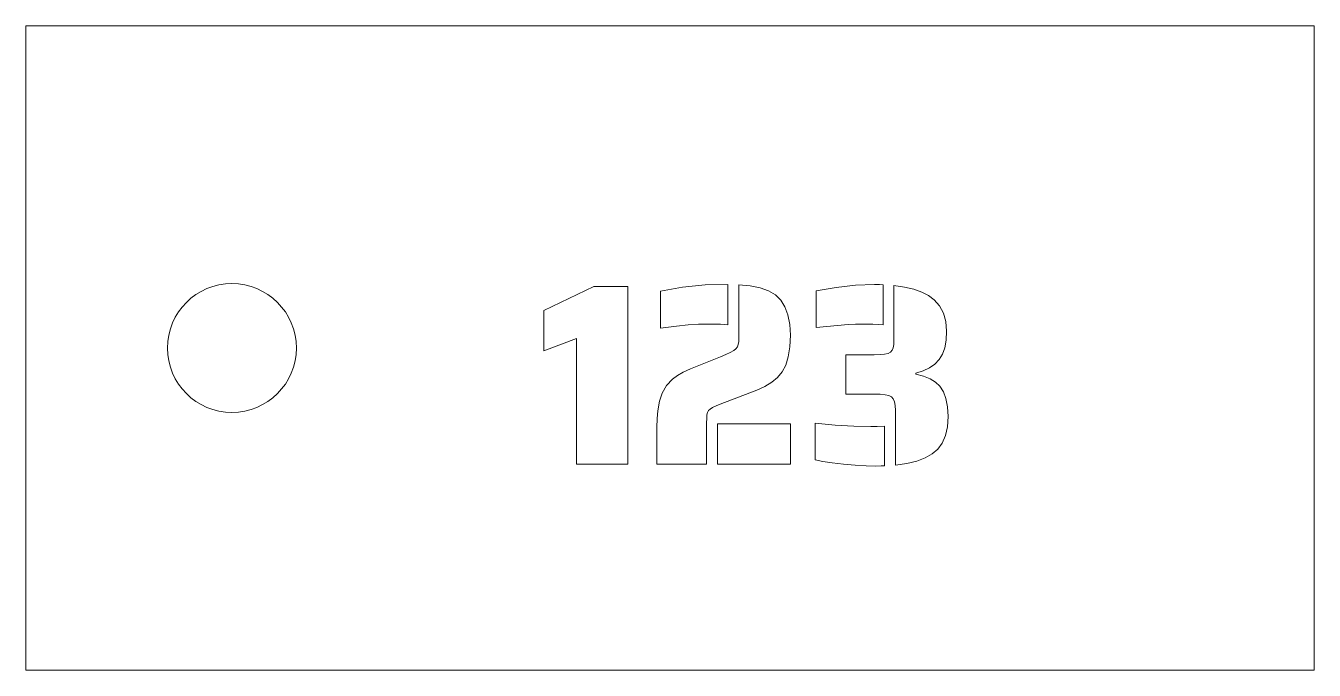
# Model space of a CAD drawing. Extents: x 0 to 50, y 0 to 25.
import ezdxf

# ---------------------------------------------------------------- set-up
doc = ezdxf.new("R2010")
doc.units = 0
doc.header["$MEASUREMENT"] = 0
doc.layers.get('0').update_dxf_attribs({"linetype": 'CONTINUOUS', "lineweight": 0})

msp = doc.modelspace()

# ---------------------------------------------------------------- linework, layer by layer
at = {"lineweight": 0}
for points in [[(0, 0), (50, 0), (50, 25), (0, 25)], [(21.37, 12.87), (20.1, 12.39), (20.1, 13.95), (22.04, 14.88), (23.37, 14.88), (23.37, 8), (21.37, 8), (21.37, 12.87)], [(24.49, 9.01), (24.494, 9.416), (24.508, 9.766), (24.53, 10.06), (24.593, 10.432), (24.7, 10.75), (24.869, 11.039), (25.095, 11.285), (25.286, 11.43), (25.517, 11.565), (25.79, 11.69), (26.96, 12.16), (27.165, 12.246), (27.34, 12.325), (27.475, 12.399), (27.56, 12.47), (27.618, 12.546), (27.65, 12.635), (27.665, 12.751), (27.67, 12.91), (27.67, 14.95), (28.116, 14.906), (28.495, 14.835), (28.816, 14.724), (29.09, 14.56), (29.299, 14.354), (29.461, 14.094), (29.577, 13.782), (29.647, 13.418), (29.67, 13), (29.65, 12.551), (29.59, 12.163), (29.49, 11.836), (29.35, 11.57), (29.176, 11.357), (28.955, 11.17), (28.686, 11.007), (28.37, 10.87), (26.95, 10.32), (26.786, 10.253), (26.655, 10.19), (26.556, 10.13), (26.49, 10.07), (26.45, 10), (26.43, 9.91), (26.423, 9.778), (26.42, 9.58), (26.42, 8), (24.49, 8), (24.49, 9.01)], [(24.63, 14.71), (25.486, 14.862), (26.359, 14.946), (27.25, 14.96), (27.25, 13.4), (27.129, 13.413), (26.958, 13.423), (26.734, 13.428), (26.46, 13.43), (26.108, 13.421), (25.704, 13.394), (25.25, 13.35), (24.63, 13.27), (24.63, 14.71)], [(30.67, 14.72), (31.446, 14.853), (32.199, 14.933), (32.93, 14.96), (33.13, 14.958), (33.27, 14.95), (33.27, 13.4), (33.091, 13.417), (32.874, 13.427), (32.62, 13.43), (32.43, 13.428), (32.193, 13.421), (31.91, 13.41), (30.67, 13.29), (30.67, 14.72)], [(33.75, 10.07), (33.741, 10.266), (33.715, 10.415), (33.666, 10.526), (33.59, 10.61), (33.492, 10.654), (33.347, 10.685), (33.157, 10.704), (32.92, 10.71), (31.82, 10.71), (31.82, 12.24), (32.92, 12.24), (33.153, 12.245), (33.33, 12.26), (33.463, 12.29), (33.56, 12.34), (33.626, 12.411), (33.665, 12.505), (33.684, 12.639), (33.69, 12.83), (33.69, 14.92), (34.098, 14.863), (34.458, 14.78), (34.77, 14.671), (35.034, 14.536), (35.25, 14.375), (35.46, 14.135), (35.61, 13.851), (35.7, 13.523), (35.73, 13.15), (35.712, 12.807), (35.659, 12.51), (35.57, 12.257), (35.445, 12.05), (35.282, 11.879), (35.076, 11.735), (34.829, 11.619), (34.54, 11.53), (34.54, 11.49), (34.842, 11.404), (35.097, 11.298), (35.307, 11.169), (35.47, 11.02), (35.61, 10.804), (35.71, 10.535), (35.77, 10.214), (35.79, 9.84), (35.765, 9.446), (35.69, 9.102), (35.565, 8.811), (35.39, 8.57), (35.177, 8.389), (34.907, 8.237), (34.579, 8.115), (34.193, 8.023), (33.75, 7.96), (33.75, 10.07)], [(26.84, 9.56), (29.67, 9.56), (29.67, 8), (26.84, 8), (26.84, 9.56)], [(31.73, 7.995), (31.292, 8.047), (30.926, 8.102), (30.63, 8.16), (30.63, 9.59), (31.408, 9.512), (32.128, 9.466), (32.79, 9.45), (33.035, 9.455), (33.33, 9.47), (33.33, 7.93), (33.195, 7.923), (32.99, 7.92), (32.606, 7.928), (32.186, 7.953), (31.73, 7.995)]]:
    msp.add_lwpolyline(points, close=True, dxfattribs=at)
msp.add_circle((8, 12.5), 2.5, dxfattribs=at)

doc.saveas('drawing.dxf')
